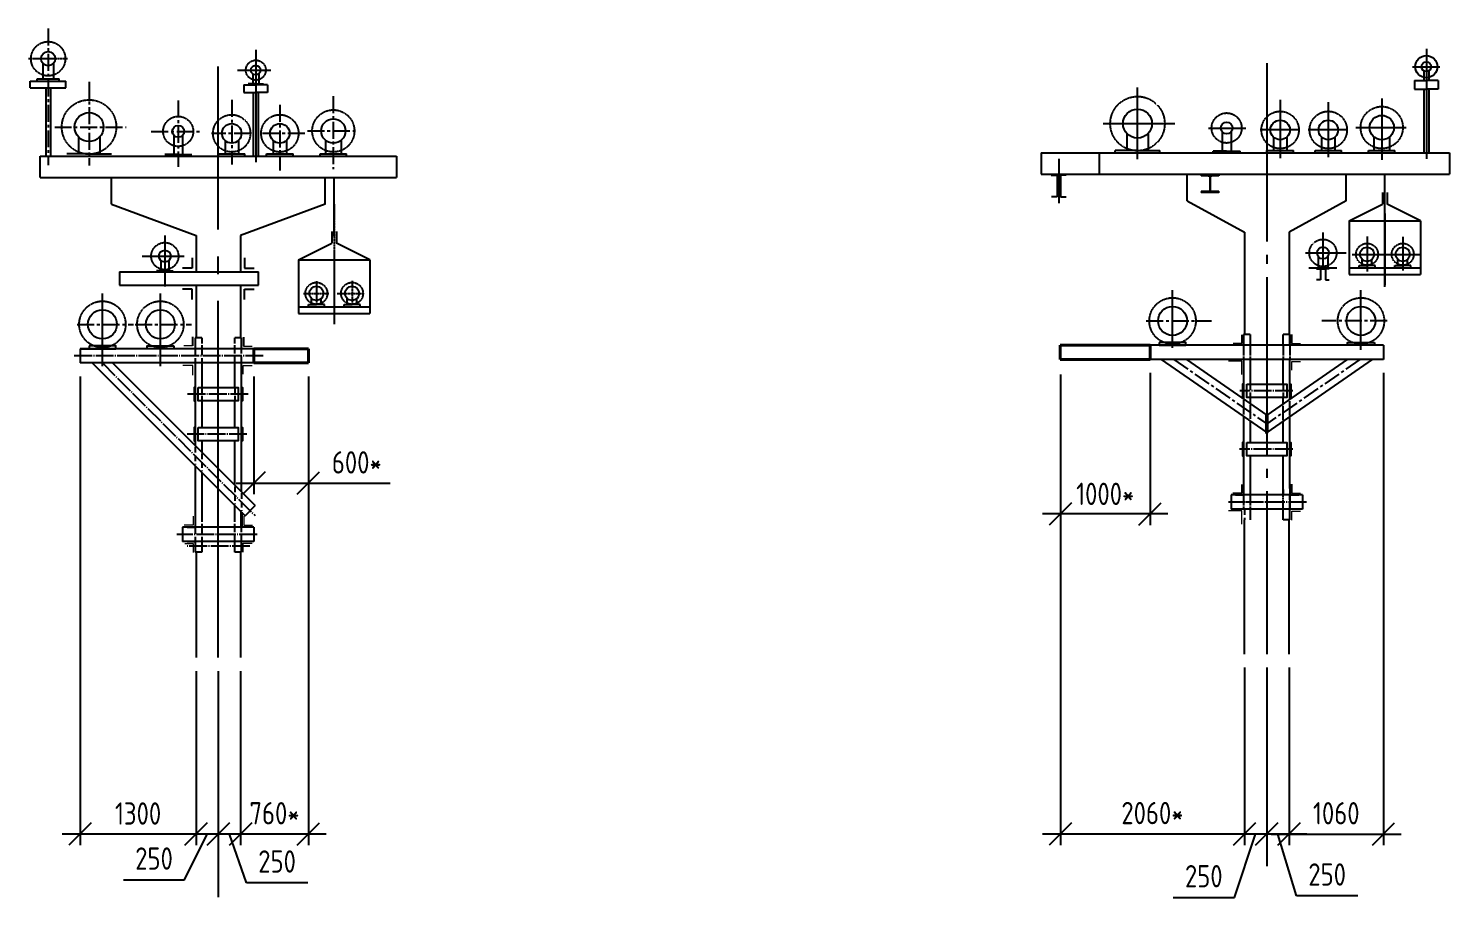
# Model space of a CAD drawing. Header units: inches. Extents: x -228863 to 215834, y 14270 to 189847.
# Drawn here: x 199893 to 215834, y 143901 to 153649 of the extents above; entities that cross this region are included whole.
import ezdxf

# ---------------------------------------------------------------- set-up
doc = ezdxf.new("R2010")
doc.units = ezdxf.units.IN
doc.header["$MEASUREMENT"] = 0
for name, pattern in [('ACAD_ISO04W100', [30, 24, -3, 0, -3]), ('CENTER2', [28.575, 19.05, -3.175, 3.175, -3.175]), ('DASHED2', [9.525, 6.35, -3.175]), ('GOST2.303 5', [24, 20, -1.5, 1, -1.5]), ('JIS_02_4.0', [5.5, 4, -1.5])]:
    doc.linetypes.add(name, pattern=pattern)
doc.layers.get('0').update_dxf_attribs({"linetype": 'CONTINUOUS', "lineweight": 20})
doc.layers.get('Defpoints').update_dxf_attribs({"linetype": 'CONTINUOUS'})
for name, color, linetype in [('1', 7, 'CONTINUOUS'), ('2', 7, 'CONTINUOUS'), ('неосновной', 7, 'CONTINUOUS'), ('осевая', 7, 'ACAD_ISO04W100'), ('Фундаменты _Каркаса', 7, 'CONTINUOUS')]:
    doc.layers.add(name, color=color, linetype=linetype)
doc.styles.add('GOST 2.304', font='CS_Gost2304.shx')
doc.dimstyles.new('10', dxfattribs={"dimtxt": 2.5, "dimasz": 2.5, "dimexe": 1.25, "dimexo": 1.5, "dimgap": 1, "dimtad": 1, "dimdec": 0, "dimlfac": 0.1, "dimtxsty": 'GOST 2.304', "dimblk": 'OBLIQUE', "dimcen": 0, "dimdle": 2, "dimazin": 2, "dimtfac": 0.75, "dimtdec": 0, "dimtmove": 1, "dimatfit": 3, "dimfxl": 1.25, "dimtolj": 1, "dimarcsym": 0})

# ---------------------------------------------------------------- blocks, each defined once
blk = doc.blocks.new('_Oblique')
at = {"color": 0, "linetype": 'ByBlock', "lineweight": -2}
blk.add_line((-0.5, -0.5), (0.5, 0.5), dxfattribs=at)
blk = doc.blocks.new('*D258')
at = {"layer": 'Defpoints', "color": 0}
for p in [(202023, 146592), (202273, 146592), (202023, 144614)]:
    blk.add_point(p, dxfattribs=at)
at = {"layer": 'неосновной', "color": 0, "lineweight": -2}
for p, q in [((202023, 146442), (202023, 144489)), ((202273, 146442), (202273, 144489)), ((202473, 144614), (201823, 144614)), ((202338, 144066), (202148, 144614)), ((203026, 144066), (202338, 144066))]:
    blk.add_line(p, q, dxfattribs=at)
at = {"layer": 'неосновной', "color": 0, "lineweight": -2, "xscale": 250, "yscale": 250, "zscale": 250, "rotation": 180}
blk.add_blockref('_Oblique', (202023, 144614), dxfattribs=at)
at = {"layer": 'неосновной', "color": 0, "lineweight": -2, "xscale": 250, "yscale": 250, "zscale": 250}
blk.add_blockref('_Oblique', (202273, 144614), dxfattribs=at)
at = {"layer": 'неосновной', "color": 0, "linetype": 'ByBlock', "ltscale": 50, "insert": (202682, 144306), "char_height": 250, "attachment_point": 5, "style": 'GOST 2.304'}
blk.add_mtext('\\A1;250', dxfattribs=at)
blk = doc.blocks.new('*D259')
at = {"layer": 'Defpoints', "color": 0}
for p in [(201773, 146592), (202023, 146592), (201773, 144614)]:
    blk.add_point(p, dxfattribs=at)
at = {"layer": 'неосновной', "color": 0, "lineweight": -2}
for p, q in [((201773, 146442), (201773, 144489)), ((202023, 146442), (202023, 144489)), ((202223, 144614), (201573, 144614)), ((201645, 144099), (201898, 144614)), ((200958, 144099), (201645, 144099))]:
    blk.add_line(p, q, dxfattribs=at)
at = {"layer": 'неосновной', "color": 0, "lineweight": -2, "xscale": 250, "yscale": 250, "zscale": 250, "rotation": 180}
blk.add_blockref('_Oblique', (201773, 144614), dxfattribs=at)
at = {"layer": 'неосновной', "color": 0, "lineweight": -2, "xscale": 250, "yscale": 250, "zscale": 250}
blk.add_blockref('_Oblique', (202023, 144614), dxfattribs=at)
at = {"layer": 'неосновной', "color": 0, "linetype": 'ByBlock', "ltscale": 50, "insert": (201302, 144339), "char_height": 250, "attachment_point": 5, "style": 'GOST 2.304'}
blk.add_mtext('\\A1;250', dxfattribs=at)
blk = doc.blocks.new('*D260')
at = {"layer": 'Defpoints', "color": 0}
for p in [(200473, 149897), (201773, 146592), (200473, 144614)]:
    blk.add_point(p, dxfattribs=at)
at = {"layer": 'неосновной', "color": 0, "lineweight": -2}
for p, q in [((200473, 149747), (200473, 144489)), ((201773, 146442), (201773, 144489)), ((201973, 144614), (200273, 144614))]:
    blk.add_line(p, q, dxfattribs=at)
at = {"layer": 'неосновной', "color": 0, "lineweight": -2, "xscale": 250, "yscale": 250, "zscale": 250, "rotation": 180}
blk.add_blockref('_Oblique', (200473, 144614), dxfattribs=at)
at = {"layer": 'неосновной', "color": 0, "lineweight": -2, "xscale": 250, "yscale": 250, "zscale": 250}
blk.add_blockref('_Oblique', (201773, 144614), dxfattribs=at)
at = {"layer": 'неосновной', "color": 0, "linetype": 'ByBlock', "ltscale": 50, "insert": (201123, 144844), "char_height": 250, "attachment_point": 5, "style": 'GOST 2.304'}
blk.add_mtext('\\A1;1300', dxfattribs=at)
blk = doc.blocks.new('*D261')
at = {"layer": 'Defpoints', "color": 0}
for p in [(213784, 146630), (214034, 146630), (213784, 144614)]:
    blk.add_point(p, dxfattribs=at)
at = {"layer": 'неосновной', "color": 0, "lineweight": -2}
for p, q in [((213784, 146480), (213784, 144489)), ((214034, 146480), (214034, 144489)), ((214234, 144614), (213584, 144614)), ((214117, 143920), (213909, 144614)), ((214804, 143920), (214117, 143920))]:
    blk.add_line(p, q, dxfattribs=at)
at = {"layer": 'неосновной', "color": 0, "lineweight": -2, "xscale": 250, "yscale": 250, "zscale": 250, "rotation": 180}
blk.add_blockref('_Oblique', (213784, 144614), dxfattribs=at)
at = {"layer": 'неосновной', "color": 0, "lineweight": -2, "xscale": 250, "yscale": 250, "zscale": 250}
blk.add_blockref('_Oblique', (214034, 144614), dxfattribs=at)
at = {"layer": 'неосновной', "color": 0, "linetype": 'ByBlock', "ltscale": 50, "insert": (214461, 144160), "char_height": 250, "attachment_point": 5, "style": 'GOST 2.304'}
blk.add_mtext('\\A1;250', dxfattribs=at)
blk = doc.blocks.new('*D262')
at = {"layer": 'Defpoints', "color": 0}
for p in [(213534, 146630), (213784, 146630), (213534, 144614)]:
    blk.add_point(p, dxfattribs=at)
at = {"layer": 'неосновной', "color": 0, "lineweight": -2}
for p, q in [((213534, 146480), (213534, 144489)), ((213784, 146480), (213784, 144489)), ((213984, 144614), (213334, 144614)), ((213421, 143901), (213659, 144614)), ((212733, 143901), (213421, 143901))]:
    blk.add_line(p, q, dxfattribs=at)
at = {"layer": 'неосновной', "color": 0, "lineweight": -2, "xscale": 250, "yscale": 250, "zscale": 250, "rotation": 180}
blk.add_blockref('_Oblique', (213534, 144614), dxfattribs=at)
at = {"layer": 'неосновной', "color": 0, "lineweight": -2, "xscale": 250, "yscale": 250, "zscale": 250}
blk.add_blockref('_Oblique', (213784, 144614), dxfattribs=at)
at = {"layer": 'неосновной', "color": 0, "linetype": 'ByBlock', "ltscale": 50, "insert": (213077, 144141), "char_height": 250, "attachment_point": 5, "style": 'GOST 2.304'}
blk.add_mtext('\\A1;250', dxfattribs=at)
blk = doc.blocks.new('*D263')
at = {"layer": 'Defpoints', "color": 0}
for p in [(215093, 149935), (214034, 146630), (215093, 144614)]:
    blk.add_point(p, dxfattribs=at)
at = {"layer": 'неосновной', "color": 0, "lineweight": -2}
for p, q in [((215093, 149785), (215093, 144489)), ((214034, 146480), (214034, 144489)), ((213834, 144614), (215293, 144614))]:
    blk.add_line(p, q, dxfattribs=at)
at = {"layer": 'неосновной', "color": 0, "lineweight": -2, "xscale": 250, "yscale": 250, "zscale": 250, "rotation": 180}
blk.add_blockref('_Oblique', (214034, 144614), dxfattribs=at)
at = {"layer": 'неосновной', "color": 0, "lineweight": -2, "xscale": 250, "yscale": 250, "zscale": 250}
blk.add_blockref('_Oblique', (215093, 144614), dxfattribs=at)
at = {"layer": 'неосновной', "color": 0, "linetype": 'ByBlock', "ltscale": 50, "insert": (214563, 144847), "char_height": 250, "attachment_point": 5, "style": 'GOST 2.304'}
blk.add_mtext('\\A1;1060', dxfattribs=at)
blk = doc.blocks.new('*D264')
at = {"layer": 'Defpoints', "color": 0}
for p in [(202423, 149897), (203033, 149897), (203033, 148550)]:
    blk.add_point(p, dxfattribs=at)
at = {"layer": 'неосновной', "color": 0, "lineweight": -2}
for p, q in [((202423, 149747), (202423, 148425)), ((203033, 149747), (203033, 148425)), ((202223, 148550), (203233, 148550))]:
    blk.add_line(p, q, dxfattribs=at)
at = {"layer": 'неосновной', "color": 0, "lineweight": -2, "xscale": 250, "yscale": 250, "zscale": 250, "rotation": 180}
blk.add_blockref('_Oblique', (202423, 148550), dxfattribs=at)
at = {"layer": 'неосновной', "color": 0, "lineweight": -2, "xscale": 250, "yscale": 250, "zscale": 250}
blk.add_blockref('_Oblique', (203033, 148550), dxfattribs=at)
at = {"layer": 'неосновной', "color": 0, "linetype": 'ByBlock', "ltscale": 50, "insert": (203576, 148782), "char_height": 250, "attachment_point": 5, "style": 'GOST 2.304'}
blk.add_mtext('\\A1;600*', dxfattribs=at)
blk = doc.blocks.new('*D265')
at = {"layer": 'Defpoints', "color": 0}
for p in [(211468, 149919), (212474, 149935), (211468, 148204)]:
    blk.add_point(p, dxfattribs=at)
at = {"layer": 'неосновной', "color": 0, "lineweight": -2}
for p, q in [((211468, 149769), (211468, 148079)), ((212474, 149785), (212474, 148079)), ((212674, 148204), (211268, 148204))]:
    blk.add_line(p, q, dxfattribs=at)
at = {"layer": 'неосновной', "color": 0, "lineweight": -2, "xscale": 250, "yscale": 250, "zscale": 250, "rotation": 180}
blk.add_blockref('_Oblique', (211468, 148204), dxfattribs=at)
at = {"layer": 'неосновной', "color": 0, "lineweight": -2, "xscale": 250, "yscale": 250, "zscale": 250}
blk.add_blockref('_Oblique', (212474, 148204), dxfattribs=at)
at = {"layer": 'неосновной', "color": 0, "linetype": 'ByBlock', "ltscale": 50, "insert": (211971, 148429), "char_height": 250, "attachment_point": 5, "style": 'GOST 2.304'}
blk.add_mtext('\\A1;1000*', dxfattribs=at)
blk = doc.blocks.new('*D266')
at = {"layer": 'Defpoints', "color": 0}
for p in [(203033, 149897), (202273, 146592), (202273, 144614)]:
    blk.add_point(p, dxfattribs=at)
at = {"layer": 'неосновной', "color": 0, "lineweight": -2}
for p, q in [((203033, 149747), (203033, 144489)), ((202273, 146442), (202273, 144489)), ((203233, 144614), (202073, 144614))]:
    blk.add_line(p, q, dxfattribs=at)
at = {"layer": 'неосновной', "color": 0, "lineweight": -2, "xscale": 250, "yscale": 250, "zscale": 250, "rotation": 180}
blk.add_blockref('_Oblique', (202273, 144614), dxfattribs=at)
at = {"layer": 'неосновной', "color": 0, "lineweight": -2, "xscale": 250, "yscale": 250, "zscale": 250}
blk.add_blockref('_Oblique', (203033, 144614), dxfattribs=at)
at = {"layer": 'неосновной', "color": 0, "linetype": 'ByBlock', "ltscale": 50, "insert": (202653, 144847), "char_height": 250, "attachment_point": 5, "style": 'GOST 2.304'}
blk.add_mtext('\\A1;760*', dxfattribs=at)
blk = doc.blocks.new('*D267')
at = {"layer": 'Defpoints', "color": 0}
for p in [(211468, 149919), (213534, 146630), (211468, 144614)]:
    blk.add_point(p, dxfattribs=at)
at = {"layer": 'неосновной', "color": 0, "lineweight": -2}
for p, q in [((211468, 149769), (211468, 144489)), ((213534, 146480), (213534, 144489)), ((213734, 144614), (211268, 144614))]:
    blk.add_line(p, q, dxfattribs=at)
at = {"layer": 'неосновной', "color": 0, "lineweight": -2, "xscale": 250, "yscale": 250, "zscale": 250, "rotation": 180}
blk.add_blockref('_Oblique', (211468, 144614), dxfattribs=at)
at = {"layer": 'неосновной', "color": 0, "lineweight": -2, "xscale": 250, "yscale": 250, "zscale": 250}
blk.add_blockref('_Oblique', (213534, 144614), dxfattribs=at)
at = {"layer": 'неосновной', "color": 0, "linetype": 'ByBlock', "ltscale": 50, "insert": (212501, 144849), "char_height": 250, "attachment_point": 5, "style": 'GOST 2.304'}
blk.add_mtext('\\A1;2060*', dxfattribs=at)

msp = doc.modelspace()

# ---------------------------------------------------------------- linework, layer by layer
at = {"lineweight": 25}
for p, q in [((201734.837, 150189.678), (201734.837, 150089.678)), ((202304.121, 150186.957), (202304.121, 150086.957)), ((213523.12, 148416.615), (213423.12, 148416.615)), ((214043.12, 148516.615), (214043.12, 148416.615)), ((214043.12, 148416.615), (214143.12, 148416.615))]:
    msp.add_line(p, q, dxfattribs=at)
for p, q in [((201734.837, 150089.678), (201634.837, 150089.678)), ((202304.121, 150086.957), (202404.121, 150086.957)), ((201736.261, 149868.851), (201626.549, 149868.851)), ((201736.261, 149761.252), (201736.261, 149868.851)), ((201762.569, 149747.095), (201762.569, 149897.095)), ((202303.014, 149770.364), (202303.014, 149870.364)), ((202303.014, 149870.364), (202403.014, 149870.364)), ((213502.85, 149917.188), (213352.85, 149917.188)), ((213502.85, 149767.188), (213502.85, 149917.188)), ((214043.12, 149835.319), (214043.12, 149935.319)), ((214043.12, 149935.319), (214143.12, 149935.319)), ((214063.67, 149814.688), (214063.67, 149914.688)), ((214063.67, 149914.688), (214163.67, 149914.688)), ((214043.12, 148156.387), (214043.12, 148256.387)), ((214043.12, 148256.387), (214143.12, 148256.387)), ((201739.741, 148177.726), (201739.741, 148077.726)), ((202307.681, 148177.701), (202307.681, 148077.701)), ((213502.85, 148238.255), (213352.85, 148238.255)), ((213502.85, 148088.255), (213502.85, 148238.255)), ((214063.67, 148135.755), (214063.67, 148235.755)), ((214063.67, 148235.755), (214163.67, 148235.755)), ((201739.741, 148077.726), (201639.741, 148077.726)), ((202307.681, 148077.701), (202407.681, 148077.701)), ((201746.267, 147870.119), (201646.267, 147870.119)), ((201746.267, 147770.119), (201746.267, 147870.119)), ((202301.669, 147776.395), (202301.669, 147876.395)), ((202301.669, 147876.395), (202401.669, 147876.395))]:
    msp.add_line(p, q)
at = {"linetype": 'DASHED2'}
for p, q in [((213433.12, 150095.433), (213523.12, 150095.433)), ((213433.12, 150095.433), (213523.12, 150095.433)), ((213433.12, 150095.433), (213523.12, 150095.433)), ((213502.85, 149917.417), (213412.85, 149917.417)), ((213523.12, 149935.433), (213433.12, 149935.433)), ((213502.85, 148238.484), (213412.85, 148238.484))]:
    msp.add_line(p, q, dxfattribs=at)
at = {"linetype": 'Continuous'}
msp.add_line((213433.12, 149935.433), (213523.12, 149935.433), dxfattribs=at)
msp.add_line((213433.12, 149935.433), (213523.12, 149935.433), dxfattribs=at)
at = {"linetype": 'DASHED2', "lineweight": 25}
for p, q in [((213433.12, 148416.501), (213523.12, 148416.501)), ((201672.569, 148053.897), (201762.569, 148053.897)), ((201762.569, 147893.897), (201672.569, 147893.897))]:
    msp.add_line(p, q, dxfattribs=at)
at = {"color": 7, "lineweight": 25}
msp.add_line((213542.829, 148336.501), (213494.461, 148336.501), dxfattribs=at)
msp.add_line((213542.829, 148336.501), (213494.461, 148336.501), dxfattribs=at)
msp.add_line((213542.829, 148336.501), (213494.461, 148336.501), dxfattribs=at)
at = {"linetype": 'Continuous', "lineweight": 25}
msp.add_line((201672.569, 147893.897), (201762.569, 147893.897), dxfattribs=at)
at = {"lineweight": 25, "extrusion": (1, 0, 0)}
for points, elevation in [([(150214.457, 0), (150114.457, 0)], 213504.985), ([(150215.118, 0), (150115.118, 0)], 214061.218), ([(148535.524, 0), (148435.524, 0)], 213504.492), ([(148536.185, 0), (148436.185, 0)], 214060.725)]:
    msp.add_lwpolyline(points, dxfattribs=dict(at, elevation=elevation))
at = {"extrusion": (0, 1, 0)}
for points, elevation in [([(-213504.985, 0), (-213404.985, 0)], 150114.457), ([(-214061.218, 0), (-214161.218, 0)], 150115.118), ([(-213504.492, 0), (-213404.492, 0)], 148435.524), ([(-214060.725, 0), (-214160.725, 0)], 148436.185)]:
    msp.add_lwpolyline(points, dxfattribs=dict(at, elevation=elevation))
at = {"layer": '1'}
for p, q in [((202443.063, 153410.175), (202443.063, 152217.324)), ((215573.613, 153421.51), (215573.613, 152186.714)), ((200054.2, 153257.168), (200054.2, 153084.324)), ((200174.2, 153257.168), (200174.2, 153084.324)), ((215417.743, 153219.433), (215723.388, 153219.433)), ((199914.2, 153059.324), (200314.2, 153059.324)), ((199914.2, 152984.324), (199914.2, 153059.324)), ((199990.86, 153084.324), (200237.541, 153084.324)), ((199990.86, 153059.324), (199990.86, 153084.324)), ((200237.541, 153059.324), (200237.541, 153084.324)), ((200314.2, 152984.324), (200314.2, 153059.324)), ((202238.347, 153181.324), (202613.425, 153181.324)), ((202409.956, 153138.663), (202409.956, 153029.495)), ((202476.17, 153138.663), (202476.17, 153029.495)), ((215440.667, 153065.433), (215573.613, 153065.433)), ((215440.667, 153065.433), (215440.667, 152969.475)), ((215543.867, 153174.365), (215543.867, 153065.433)), ((215706.56, 153065.433), (215573.613, 153065.433)), ((215603.36, 153174.365), (215603.36, 153065.433)), ((215706.56, 153065.433), (215706.56, 152969.475)), ((199914.2, 152984.324), (200314.2, 152984.324)), ((200089.2, 152984.324), (200089.2, 152217.324)), ((200139.2, 152984.324), (200139.2, 152217.324)), ((202310.116, 153017.324), (202443.063, 153017.324)), ((202310.116, 153017.324), (202310.116, 152931.366)), ((202310.116, 152931.366), (202443.063, 152931.366)), ((202443.063, 153029.495), (202356.247, 153029.495)), ((202415.616, 152931.366), (202415.616, 152217.324)), ((202443.063, 153029.495), (202529.879, 153029.495)), ((202443.063, 153025.35), (202443.063, 152149.277)), ((202576.01, 153017.324), (202443.063, 153017.324)), ((202576.01, 152931.366), (202443.063, 152931.366)), ((202470.51, 152931.366), (202470.51, 152217.324)), ((202576.01, 153017.324), (202576.01, 152931.366)), ((212333.613, 152184.338), (212333.613, 152985.831)), ((215440.667, 152969.475), (215573.613, 152969.475)), ((215546.166, 152969.475), (215546.166, 152255.433)), ((215706.56, 152969.475), (215573.613, 152969.475)), ((215601.061, 152969.475), (215601.061, 152255.433)), ((213933.613, 152848.15), (213933.613, 152195.595)), ((214473.613, 152822.158), (214473.613, 152204.452)), ((215073.613, 152864.583), (215073.613, 152175.057)), ((211948.045, 152582.939), (212751.256, 152582.939)), ((200453.578, 152433.189), (200453.578, 152241.218)), ((200692.547, 152433.189), (200692.547, 152241.218)), ((201523.357, 152450.148), (201523.357, 152235.49)), ((201622.769, 152450.148), (201622.769, 152235.49)), ((212214.129, 152471.298), (212214.129, 152279.327)), ((212453.098, 152471.298), (212453.098, 152279.327)), ((213128.682, 152532.433), (213548.362, 152532.433)), ((213283.907, 152488.257), (213283.907, 152273.599)), ((213383.32, 152488.257), (213383.32, 152273.599)), ((214151.942, 152510.433), (213708.291, 152510.433)), ((213858.613, 152430.651), (213858.613, 152280.433)), ((214008.613, 152430.651), (214008.613, 152280.433)), ((214691.942, 152510.433), (214248.291, 152510.433)), ((214398.613, 152430.651), (214398.613, 152280.433)), ((214548.613, 152430.651), (214548.613, 152280.433)), ((214783.226, 152537.433), (215348.429, 152537.433)), ((214986.113, 152432.667), (214986.113, 152280.433)), ((215161.113, 152432.667), (215161.113, 152280.433)), ((200573.063, 152241.218), (200322.994, 152241.218)), ((200573.063, 152241.218), (200823.132, 152241.218)), ((202024.722, 152217.324), (202024.722, 152242.324)), ((202024.722, 152242.324), (202321.403, 152242.324)), ((202098.063, 152392.541), (202098.063, 152242.324)), ((202248.063, 152392.541), (202248.063, 152242.324)), ((202321.403, 152217.324), (202321.403, 152242.324)), ((202564.722, 152217.324), (202564.722, 152242.324)), ((202564.722, 152242.324), (202861.403, 152242.324)), ((202638.063, 152392.541), (202638.063, 152242.324)), ((202788.063, 152392.541), (202788.063, 152242.324)), ((202861.403, 152217.324), (202861.403, 152242.324)), ((203164.722, 152217.324), (203164.722, 152242.324)), ((203164.722, 152242.324), (203461.403, 152242.324)), ((203225.563, 152394.558), (203225.563, 152242.324)), ((203400.563, 152394.558), (203400.563, 152242.324)), ((203461.403, 152217.324), (203461.403, 152242.324)), ((211252.589, 152255.433), (212333.613, 152255.433)), ((211252.589, 152255.433), (211252.589, 152015.433)), ((211902.021, 152255.433), (215834.191, 152255.433)), ((211902.021, 152255.433), (211902.021, 152015.433)), ((212333.613, 152279.327), (212083.545, 152279.327)), ((212083.545, 152255.433), (212083.545, 152279.327)), ((212333.613, 152279.327), (212583.682, 152279.327)), ((212583.682, 152255.433), (212583.682, 152279.327)), ((213333.613, 152273.599), (213181.779, 152273.599)), ((213181.779, 152255.433), (213181.779, 152273.599)), ((213333.613, 152273.599), (213485.448, 152273.599)), ((213485.448, 152255.433), (213485.448, 152273.599)), ((213785.273, 152255.433), (213785.273, 152280.433)), ((213785.273, 152280.433), (214081.954, 152280.433)), ((214081.954, 152255.433), (214081.954, 152280.433)), ((214325.273, 152255.433), (214325.273, 152280.433)), ((214325.273, 152280.433), (214621.954, 152280.433)), ((214621.954, 152255.433), (214621.954, 152280.433)), ((214925.273, 152255.433), (214925.273, 152280.433)), ((214925.273, 152280.433), (215221.954, 152280.433)), ((215221.954, 152255.433), (215221.954, 152280.433)), ((215834.191, 152255.433), (215834.191, 152015.433)), ((200023.063, 152217.324), (204023.063, 152217.324)), ((200023.063, 151977.324), (200023.063, 152217.324)), ((200535.093, 152217.324), (202668.843, 152217.324)), ((201573.063, 152235.49), (201421.228, 152235.49)), ((201573.063, 152235.49), (201724.897, 152235.49)), ((204023.063, 152217.324), (204023.063, 151977.324)), ((211450.613, 152187.937), (211450.613, 151687.74)), ((200023.063, 151977.324), (204023.063, 151977.324)), ((203323.063, 151318.378), (203323.063, 151977.324)), ((211252.589, 152015.433), (212333.613, 152015.433)), ((211902.021, 152015.433), (215834.191, 152015.433)), ((215108.613, 150749.183), (215108.613, 152015.433)), ((215083.613, 151810.216), (215083.613, 151678.221)), ((215133.613, 151810.216), (215133.613, 151678.221)), ((214708.613, 151490.721), (215083.613, 151678.221)), ((215508.613, 151490.721), (215133.613, 151678.221)), ((214708.613, 151490.721), (214708.613, 150890.721)), ((214708.613, 151490.721), (215508.613, 151490.721)), ((215508.613, 151490.721), (215508.613, 150890.721)), ((201423.063, 151325.647), (201423.063, 150753.324)), ((203298.063, 151371.82), (203298.063, 151239.824)), ((203348.063, 151371.82), (203348.063, 151239.824)), ((214413.613, 151361.776), (214413.613, 150978.879)), ((214908.613, 151316.52), (214908.613, 150923.41)), ((215308.613, 151312.079), (215308.613, 150934.259)), ((202923.063, 151052.324), (203298.063, 151239.824)), ((203723.063, 151052.324), (203348.063, 151239.824)), ((214217.612, 151131.433), (214675.438, 151131.433)), ((201167.111, 151095.324), (201641.667, 151095.324)), ((201379.668, 151044.934), (201379.668, 150928.96)), ((201466.458, 151044.934), (201466.458, 150928.96)), ((202923.063, 151052.324), (202923.063, 150452.324)), ((202923.063, 151052.324), (203723.063, 151052.324)), ((203723.063, 151052.324), (203723.063, 150452.324)), ((214256.525, 150964.433), (214570.435, 150964.433)), ((214359.652, 151092.57), (214359.652, 150964.433)), ((214467.575, 151092.57), (214467.575, 150964.433)), ((214708.613, 150965.433), (215508.613, 150965.433)), ((214740.921, 151115.433), (215503.174, 151115.433)), ((214818.991, 150965.433), (214818.991, 150990.433)), ((214818.991, 150990.433), (214908.613, 150990.433)), ((214853.34, 150990.433), (214853.34, 151058.293)), ((214998.236, 150990.433), (214908.613, 150990.433)), ((214963.887, 150990.433), (214963.887, 151058.293)), ((214998.236, 150965.433), (214998.236, 150990.433)), ((215218.991, 150965.433), (215218.991, 150990.433)), ((215218.991, 150990.433), (215308.613, 150990.433)), ((215253.34, 150990.433), (215253.34, 151058.293)), ((215398.236, 150990.433), (215308.613, 150990.433)), ((215363.887, 150990.433), (215363.887, 151058.293)), ((215398.236, 150965.433), (215398.236, 150990.433)), ((200915.008, 150918.324), (200915.008, 150768.324)), ((201423.063, 150928.96), (201328.436, 150928.96)), ((201423.063, 150928.96), (201517.69, 150928.96)), ((214385.11, 150830.309), (214341.984, 150830.309)), ((214342.494, 150954.433), (214385.11, 150954.433)), ((214385.11, 150954.433), (214442.117, 150954.433)), ((214385.11, 150954.433), (214385.11, 150830.309)), ((214484.733, 150954.433), (214442.117, 150954.433)), ((214442.117, 150954.433), (214442.117, 150830.309)), ((214442.117, 150830.309), (214485.243, 150830.309)), ((214708.613, 150890.433), (215508.613, 150890.433)), ((202923.063, 150527.324), (203723.063, 150527.324)), ((203033.44, 150527.324), (203033.44, 150552.324)), ((203033.44, 150552.324), (203123.063, 150552.324)), ((203067.789, 150552.324), (203067.789, 150620.183)), ((203212.686, 150552.324), (203123.063, 150552.324)), ((203178.337, 150552.324), (203178.337, 150620.183)), ((203212.686, 150527.324), (203212.686, 150552.324)), ((203433.44, 150527.324), (203433.44, 150552.324)), ((203433.44, 150552.324), (203523.063, 150552.324)), ((203467.789, 150552.324), (203467.789, 150620.183)), ((203612.686, 150552.324), (203523.063, 150552.324)), ((203578.337, 150552.324), (203578.337, 150620.183)), ((203612.686, 150527.324), (203612.686, 150552.324)), ((202923.063, 150452.324), (203723.063, 150452.324)), ((200472.813, 150057.324), (200597.069, 150057.324))]:
    msp.add_line(p, q, dxfattribs=at)
at = {"layer": '1', "linetype": 'ACAD_ISO04W100'}
for p, q in [((200331.667, 153309.324), (199892.926, 153309.324)), ((203323.063, 151677.324), (203323.063, 150331.398)), ((203123.063, 150814.131), (203123.063, 150539.943)), ((203523.063, 150817.027), (203523.063, 150549.333)), ((202977.157, 150677.324), (203262.103, 150677.324)), ((203357.368, 150677.324), (203635.48, 150677.324))]:
    msp.add_line(p, q, dxfattribs=at)
at = {"layer": '1', "lineweight": 25}
for p, q in [((200823.063, 151677.324), (200823.063, 151977.324)), ((203223.063, 151677.324), (203223.063, 151977.324)), ((211366.026, 152001.649), (211431.262, 152001.649)), ((211431.262, 152001.649), (211431.262, 151761.649)), ((211535.201, 152001.649), (211469.965, 152001.649)), ((211469.965, 152001.649), (211469.965, 151761.649)), ((214675.711, 151715.433), (214675.711, 152015.433)), ((211431.262, 151761.649), (211368.69, 151761.649)), ((211469.965, 151761.649), (211532.537, 151761.649)), ((200823.063, 151677.324), (201773.063, 151327.324)), ((203223.063, 151677.324), (202273.063, 151327.324)), ((212891.516, 151715.433), (213533.613, 151365.433)), ((214675.711, 151715.433), (214033.613, 151365.433)), ((201773.063, 151327.324), (201773.063, 150918.324)), ((202273.063, 151327.324), (202273.063, 150918.324)), ((201773.063, 150768.324), (201773.063, 150177.324)), ((213533.613, 146630.433), (213533.613, 148139.429)), ((214033.613, 146630.433), (214033.613, 148139.429)), ((201773.063, 147776.826), (201773.063, 146592.324)), ((202273.063, 147776.826), (202273.063, 146592.324))]:
    msp.add_line(p, q, dxfattribs=at)
at = {"layer": '1', "linetype": 'Continuous', "lineweight": 25}
msp.add_line((212891.516, 151715.433), (212891.516, 152015.433), dxfattribs=at)
at = {"layer": '1', "color": 7}
for p, q in [((215108.613, 151573.834), (215108.613, 150769.507)), ((203323.063, 151135.725), (203323.063, 150331.398)), ((201728.998, 151075.904), (201728.998, 150960.347)), ((202317.128, 151075.904), (202317.128, 150960.347)), ((201728.998, 150960.347), (201620.759, 150960.347)), ((202317.128, 150960.347), (202425.367, 150960.347)), ((202473.063, 150768.324), (202473.063, 150918.324)), ((200723.063, 149859.932), (200723.063, 150675.766)), ((200915.008, 150768.324), (202473.063, 150768.324)), ((201373.063, 149861.524), (201373.063, 150675.766)), ((201728.998, 150726.3), (201620.759, 150726.3)), ((201728.998, 150610.744), (201728.998, 150726.3)), ((201773.063, 150768.324), (201773.063, 150571.825)), ((202317.128, 150610.744), (202317.128, 150726.3)), ((202317.128, 150726.3), (202425.367, 150726.3)), ((212726.947, 150068.491), (212726.947, 150713.835)), ((214840.28, 150044.019), (214840.28, 150713.835))]:
    msp.add_line(p, q, dxfattribs=at)
at = {"layer": '1', "color": 7, "lineweight": 25}
msp.add_line((202273.063, 150768.324), (202273.063, 150177.324), dxfattribs=at)
at = {"layer": '1', "linetype": 'JIS_02_4.0'}
for centre, radius in [((200114.2, 153309.324), 192.372), ((202443.632, 153181.324), 111.581), ((212333.613, 152581.433), 305.11), ((200573.063, 152543.324), 305.11), ((203313.063, 152499.324), 236.306), ((213933.613, 152510.433), 209.5), ((214473.613, 152510.433), 209.5), ((215073.613, 152537.433), 236.306), ((201573.063, 152494.324), 168.534), ((202173.063, 152472.324), 209.5), ((202713.063, 152472.324), 209.5), ((213333.613, 152532.433), 168.534), ((214413.613, 151131.433), 152.554), ((201423.063, 151095.324), 152.554), ((214908.613, 151115.721), 123.197), ((215308.613, 151115.721), 123.197), ((203123.063, 150677.324), 123.197), ((203523.063, 150677.324), 123.197), ((200723.063, 150330.324), 260.147), ((201373.063, 150330.324), 260.147), ((212726.947, 150368.393), 260.147), ((214840.28, 150368.393), 260.147)]:
    msp.add_circle(centre, radius, dxfattribs=at)
at = {"layer": '1'}
for centre, radius in [((200114.2, 153309.324), 79.5), ((202443.063, 153181.324), 54), ((215573.613, 153219.433), 124.458), ((215573.613, 153219.433), 54), ((212333.613, 152581.433), 162.5), ((200573.063, 152543.324), 162.5), ((201573.063, 152494.324), 66.5), ((202173.063, 152472.324), 109.5), ((202713.063, 152472.324), 109.5), ((203313.063, 152499.324), 136.5), ((213333.613, 152532.433), 66.5), ((213933.613, 152510.433), 109.5), ((214473.613, 152510.433), 109.5), ((215073.613, 152537.433), 136.5), ((201423.063, 151095.324), 66.5), ((214413.613, 151131.433), 66.5), ((214908.613, 151115.721), 79.5), ((215308.613, 151115.721), 79.5), ((203123.063, 150677.324), 79.5), ((203523.063, 150677.324), 79.5)]:
    msp.add_circle(centre, radius, dxfattribs=at)
at = {"layer": '1', "lineweight": -3, "ltscale": 0.5}
for centre in [(200723.063, 150330.324), (201373.063, 150330.324), (212726.947, 150368.393), (214840.28, 150368.393)]:
    msp.add_circle(centre, 162.5, dxfattribs=at)
at = {"layer": '2', "color": 7, "linetype": 'Continuous', "lineweight": 25, "ltscale": 0.1}
for p, q in [((201837.569, 150177.324), (201762.569, 150177.324)), ((202282.569, 150177.324), (202207.569, 150177.324)), ((202422.661, 150057.324), (200472.813, 150057.324)), ((200472.813, 150057.324), (200472.813, 149897.324)), ((215093.37, 150095.433), (212473.857, 150095.433)), ((215093.37, 150095.433), (215093.37, 149935.433)), ((202422.661, 149897.324), (200472.813, 149897.324)), ((215093.37, 149935.433), (212473.857, 149935.433)), ((214183.212, 148416.501), (213383.028, 148416.501)), ((213383.028, 148416.501), (213383.028, 148256.501)), ((214183.212, 148416.501), (214183.212, 148256.501)), ((214183.212, 148256.501), (213383.028, 148256.501)), ((214043.12, 148139.429), (213968.12, 148139.429)), ((202422.661, 148053.897), (201622.478, 148053.897)), ((201622.478, 148053.897), (201622.478, 147893.897)), ((202422.661, 148053.897), (202422.661, 147893.897)), ((202422.661, 147893.897), (201622.478, 147893.897)), ((201837.569, 147776.826), (201762.569, 147776.826)), ((202282.569, 147776.826), (202207.569, 147776.826))]:
    msp.add_line(p, q, dxfattribs=at)
at = {"layer": '2', "color": 7, "linetype": 'Continuous', "lineweight": 40, "ltscale": 0.1}
for p, q in [((203032.878, 150057.324), (203032.878, 149897.324)), ((212473.857, 150095.433), (212473.857, 149935.433))]:
    msp.add_line(p, q, dxfattribs=at)
at = {"layer": '2', "color": 7, "linetype": 'DASHED2', "lineweight": 25, "ltscale": 10}
for p, q in [((201837.524, 149622.301), (201837.524, 149472.542)), ((202207.569, 149622.301), (202207.569, 149472.542))]:
    msp.add_line(p, q, dxfattribs=at)
at = {"layer": '2', "color": 7, "linetype": 'DASHED2', "ltscale": 10}
for p, q in [((213598.074, 149660.411), (213598.074, 149510.652)), ((213968.12, 149660.411), (213968.12, 149510.652)), ((201762.569, 148956.319), (201762.569, 148758.329)), ((201837.569, 148881.319), (201837.569, 148683.329)), ((213523.12, 148891.052), (213523.12, 148693.062)), ((213598.12, 148816.052), (213598.12, 148618.062)), ((202207.569, 148511.319), (202207.569, 148313.329)), ((202282.569, 148436.319), (202282.569, 148238.329))]:
    msp.add_line(p, q, dxfattribs=at)
at = {"layer": '2', "color": 7, "linetype": 'GOST2.303 5', "lineweight": 25, "ltscale": 5}
msp.add_line((214043.12, 148474.428), (214043.12, 148276.439), dxfattribs=at)
at = {"layer": '2', "color": 7, "lineweight": 25, "ltscale": 0.1}
for p, q in [((201762.569, 148173.897), (201762.569, 148053.897)), ((201762.569, 147893.897), (201762.569, 147776.826)), ((202282.569, 147776.826), (202282.569, 147893.897))]:
    msp.add_line(p, q, dxfattribs=at)
for points in [[(201762.569, 150177.324), (201762.569, 150057.324)], [(201837.569, 150177.324), (201837.569, 150117.216)], [(202207.569, 150117.216), (202207.569, 150177.324)], [(202282.569, 150057.324), (202282.569, 150177.324)], [(201837.569, 150097.432), (201837.569, 150057.324)], [(202207.569, 150057.324), (202207.569, 150097.432)], [(201762.569, 149897.324), (201762.569, 148970.461)], [(201837.569, 149897.324), (201837.569, 149622.301)], [(202207.569, 149622.301), (202207.569, 149897.324)], [(202282.569, 148450.461), (202282.569, 149897.324)], [(213523.12, 149935.433), (213523.12, 149491.949)], [(213598.12, 149935.433), (213598.12, 149660.411)], [(213968.12, 149660.411), (213968.12, 149935.433)], [(214043.12, 149491.267), (214043.12, 149935.433)], [(201837.569, 149472.542), (201837.569, 149171.884)], [(202207.569, 149171.884), (202207.569, 149472.542)], [(213598.12, 149510.652), (213598.12, 149440.068)], [(213968.12, 149439.385), (213968.12, 149510.652)], [(213523.12, 149297.398), (213523.12, 148855.54)], [(213598.12, 149245.517), (213598.12, 149060.234)], [(213968.12, 149060.234), (213968.12, 149244.834)], [(214043.12, 148488.571), (214043.12, 149296.716)], [(213598.12, 149060.234), (213598.12, 149005.595)], [(213968.12, 149005.595), (213968.12, 149060.234)], [(201837.569, 149022.125), (201837.569, 148895.461)], [(202207.569, 148525.461), (202207.569, 149022.125)], [(201762.569, 148744.187), (201762.569, 148053.897)], [(213523.12, 148855.54), (213523.12, 148416.501)], [(213598.12, 148855.835), (213598.12, 148803.658)], [(213598.12, 148803.658), (213598.12, 148416.501)], [(213968.12, 148416.501), (213968.12, 148855.835)], [(201837.569, 148669.187), (201837.569, 148113.789)], [(213598.12, 148456.609), (213598.12, 148416.501)], [(213598.12, 148451.609), (213598.12, 148416.501)], [(213968.12, 148476.392), (213968.12, 148416.501)], [(213968.12, 148416.501), (213968.12, 148456.609)], [(213968.12, 148416.501), (213968.12, 148451.609)], [(214043.12, 148416.501), (214043.12, 148262.296)], [(202207.569, 148113.789), (202207.569, 148299.187)], [(213598.12, 148256.501), (213598.12, 148216.392)], [(213598.12, 148256.501), (213598.12, 148139.429)], [(213598.12, 148256.501), (213598.12, 148221.392)], [(213968.12, 148139.429), (213968.12, 148256.501)], [(213968.12, 148216.392), (213968.12, 148256.501)], [(213968.12, 148221.392), (213968.12, 148256.501)], [(214043.12, 148139.429), (214043.12, 148256.501)], [(201837.569, 148173.897), (201837.569, 148113.789)], [(202207.569, 148113.789), (202207.569, 148173.897)], [(201837.569, 148094.006), (201837.569, 148053.897)], [(201837.569, 148089.006), (201837.569, 148053.897)], [(202207.569, 148053.897), (202207.569, 148094.006)], [(202207.569, 148053.897), (202207.569, 148089.006)], [(201837.569, 147893.897), (201837.569, 147776.826)], [(202207.569, 147853.789), (202207.569, 147893.897)], [(202207.569, 147776.826), (202207.569, 147893.897)]]:
    msp.add_lwpolyline(points, dxfattribs=at)
at = {"layer": '2', "color": 7, "linetype": 'DASHED2', "lineweight": 25, "ltscale": 10}
for points in [[(201772.569, 150177.324), (201773.063, 150177.324)], [(213533.12, 148256.501), (213533.12, 148139.429)], [(214043.12, 148266.501), (214043.12, 148406.501)], [(201762.569, 148043.897), (201762.569, 147903.897)], [(201837.569, 148043.897), (201837.569, 147903.897)], [(202207.569, 147903.897), (202207.569, 148043.897)], [(202282.569, 147903.897), (202282.569, 148043.897)]]:
    msp.add_lwpolyline(points, dxfattribs=at)
at = {"layer": '2', "color": 7, "lineweight": 25, "ltscale": 0.1, "extrusion": (1, 0, 0)}
for points, elevation in [([(150215.433, 0), (150095.433, 0)], 213523.12), ([(150215.433, 0), (150155.325, 0)], 213598.12), ([(150215.433, 0), (150095.433, 0)], 213598.12), ([(150095.433, 0), (150215.433, 0)], 213968.12), ([(150155.325, 0), (150215.433, 0)], 213968.12), ([(150095.433, 0), (150215.433, 0)], 214043.12)]:
    msp.add_lwpolyline(points, dxfattribs=dict(at, elevation=elevation))
at = {"layer": '2', "color": 7, "linetype": 'Continuous', "lineweight": 25, "ltscale": 0.1, "extrusion": (0, 1, 0), "elevation": 150215.433}
for points in [[(-213598.12, 0), (-213523.12, 0)], [(-214043.12, 0), (-213968.12, 0)]]:
    msp.add_lwpolyline(points, dxfattribs=at)
at = {"layer": '2', "color": 7, "linetype": 'DASHED2', "ltscale": 10}
for points in [[(201762.569, 150047.324), (201762.569, 149907.324)], [(201837.569, 150047.324), (201837.569, 149907.324)], [(202207.569, 149907.324), (202207.569, 150047.324)], [(202282.569, 149907.324), (202282.569, 150047.324)]]:
    msp.add_lwpolyline(points, dxfattribs=at)
at = {"layer": '2', "color": 7, "linetype": 'GOST2.303 5', "ltscale": 5}
for points in [[(213523.12, 150085.433), (213523.12, 149945.433)], [(213598.12, 150085.433), (213598.12, 149945.433)], [(213968.12, 150085.433), (213968.12, 149945.433)], [(214043.12, 150085.433), (214043.12, 149945.433)]]:
    msp.add_lwpolyline(points, dxfattribs=at)
at = {"layer": '2', "color": 7, "linetype": 'DASHED2', "lineweight": -3, "ltscale": 25}
for points in [[(213523.12, 149479.79), (213523.12, 149309.558)], [(213598.12, 149427.908), (213598.12, 149257.676)], [(213968.12, 149256.993), (213968.12, 149427.226)], [(214043.12, 149308.875), (214043.12, 149479.107)]]:
    msp.add_lwpolyline(points, dxfattribs=at)
at = {"layer": '2', "color": 7, "lineweight": 40, "ltscale": 0.1}
msp.add_lwpolyline([(213780.28, 149311.752), (213786.947, 149311.752), (213786.947, 149117.201), (213780.281, 149117.201)], close=True, dxfattribs=at)
at = {"layer": '2', "color": 7, "linetype": 'GOST2.303 5', "lineweight": 25, "ltscale": 5}
for points in [[(213523.12, 148406.501), (213523.12, 148266.501)], [(213598.12, 148406.501), (213598.12, 148266.501)], [(213968.12, 148266.501), (213968.12, 148406.501)]]:
    msp.add_lwpolyline(points, dxfattribs=at)
at = {"layer": '2', "color": 7, "lineweight": 40, "ltscale": 0.1}
msp.add_lwpolyline([(202282.569, 148053.897), (202282.569, 148224.187)], dxfattribs=at)
at = {"layer": 'неосновной', "lineweight": 25, "ltscale": 100}
for p, q in [((200823.063, 151977.324), (203223.063, 151977.324)), ((212891.516, 152015.433), (214675.711, 152015.433)), ((213533.613, 151365.433), (213533.613, 150215.433)), ((214033.613, 151365.433), (214033.613, 150215.433))]:
    msp.add_line(p, q, dxfattribs=at)
at = {"layer": 'неосновной', "lineweight": 40, "ltscale": 100}
for p, q in [((202422.661, 149897.324), (202422.661, 150057.324)), ((202422.661, 150057.324), (203032.878, 150057.324)), ((211467.626, 150095.433), (211467.626, 149935.433)), ((212473.857, 150095.433), (211467.626, 150095.433)), ((202422.661, 149897.324), (203032.878, 149897.324)), ((212473.857, 149935.433), (211467.626, 149935.433))]:
    msp.add_line(p, q, dxfattribs=at)
at = {"layer": 'неосновной', "ltscale": 100}
for p, q in [((212473.857, 150095.433), (211973.253, 150095.433)), ((203216.545, 148549.595), (203950.93, 148549.595)), ((202023.063, 144489.295), (202023.063, 143904.923)), ((213783.613, 144489.295), (213783.613, 144252.595))]:
    msp.add_line(p, q, dxfattribs=at)
at = {"layer": 'осевая', "color": 7, "linetype": 'CENTER2', "ltscale": 10}
for p, q in [((200114.2, 153649.249), (200114.2, 152113.916)), ((200573.063, 153051.025), (200573.063, 152113.642)), ((203313.063, 152888.163), (203313.063, 152069.248)), ((201573.063, 152841.453), (201573.063, 152095.648)), ((202173.063, 152847.848), (202173.063, 152122.122)), ((202713.063, 152791.18), (202713.063, 152055.791)), ((200187.494, 152543.324), (200990.706, 152543.324)), ((201271.184, 152494.324), (201826.908, 152494.324)), ((202391.392, 152472.324), (201947.741, 152472.324)), ((202993.931, 152472.324), (202496.749, 152472.324)), ((203022.675, 152499.324), (203587.879, 152499.324)), ((200439.894, 150330.324), (201072.4, 150330.324)), ((201089.894, 150330.324), (201722.4, 150330.324)), ((212432.311, 150368.396), (213164.47, 150368.396)), ((215134.915, 150368.396), (214402.757, 150368.396))]:
    msp.add_line(p, q, dxfattribs=at)
at = {"layer": 'осевая', "color": 7, "linetype": 'GOST2.303 5', "ltscale": 200}
msp.add_line((202023.063, 146592.324), (202023.063, 153220.382), dxfattribs=at)
at = {"layer": 'осевая', "color": 7, "linetype": 'GOST2.303 5', "ltscale": 100}
msp.add_line((213783.613, 153259.567), (213783.613, 146630.433), dxfattribs=at)
at = {"layer": 'осевая', "color": 7, "linetype": 'GOST2.303 5', "ltscale": 10}
for p, q in [((202527.733, 149977.324), (200393.089, 149977.324)), ((214077.606, 149585.531), (213480.598, 149585.531)), ((202343.382, 149097.004), (201674.724, 149097.004))]:
    msp.add_line(p, q, dxfattribs=at)
at = {"layer": 'осевая', "color": 7, "linetype": 'GOST2.303 5', "lineweight": 25, "ltscale": 10}
for p, q in [((202357.956, 149547.422), (201674.724, 149547.422)), ((214074.965, 148930.715), (213477.5, 148930.715)), ((214227.507, 148336.501), (213352.478, 148336.501)), ((202458.048, 147973.897), (201558.013, 147973.897)), ((202377.762, 147843.897), (201660.666, 147843.897))]:
    msp.add_line(p, q, dxfattribs=at)
at = {"layer": 'Фундаменты _Каркаса', "color": 7, "linetype": 'Continuous', "lineweight": -3, "extrusion": (2.22045e-16, 0, -1)}
for p, q in [((213246.113, 152004.677), (213047.113, 152004.677)), ((213047.113, 152004.677), (213047.113, 151994.677)), ((213130.363, 151994.677), (213047.113, 151994.677)), ((213143.363, 151981.677), (213143.363, 151831.677)), ((213149.863, 151981.677), (213149.863, 151831.677)), ((213246.113, 151994.677), (213162.863, 151994.677)), ((213246.113, 152004.677), (213246.113, 151994.677)), ((213047.113, 151818.677), (213047.113, 151808.677)), ((213130.363, 151818.677), (213047.113, 151818.677)), ((213246.113, 151808.677), (213047.113, 151808.677)), ((213246.113, 151818.677), (213162.863, 151818.677)), ((213246.113, 151818.677), (213246.113, 151808.677))]:
    msp.add_line(p, q, dxfattribs=at)
at = {"layer": 'Фундаменты _Каркаса'}
msp.add_line((200915.008, 150918.324), (202473.063, 150918.324), dxfattribs=at)
at = {"layer": 'Фундаменты _Каркаса', "linetype": 'Continuous', "lineweight": 25, "ltscale": 10}
for p, q in [((200609.432, 149897.324), (202322.724, 148184.032)), ((200835.706, 149897.324), (202435.861, 148297.17)), ((212600.781, 149935.43), (213783.613, 149117.201)), ((212882.024, 149935.43), (213783.613, 149311.752)), ((214966.446, 149935.43), (213783.613, 149117.201)), ((214685.203, 149935.43), (213783.613, 149311.752)), ((202322.724, 148184.032), (202435.861, 148297.17))]:
    msp.add_line(p, q, dxfattribs=at)
at = {"layer": 'Фундаменты _Каркаса', "linetype": 'GOST2.303 5', "ltscale": 10}
msp.add_line((200722.569, 149897.324), (202434.827, 148185.066), dxfattribs=at)
at = {"layer": 'Фундаменты _Каркаса', "linetype": 'CENTER2', "ltscale": 10}
for p in [(212741.402, 149935.43), (214825.825, 149935.43)]:
    msp.add_line(p, (213783.613, 149214.477), dxfattribs=at)
at = {"layer": 'Фундаменты _Каркаса', "lineweight": 25}
for points in [[(200572.569, 150087.494), (200572.569, 150057.324), (200872.569, 150057.324), (200872.569, 150087.494)], [(201523.556, 150087.494), (201523.556, 150057.324), (201223.556, 150057.324), (201223.556, 150087.494)], [(212576.947, 150125.562), (212576.947, 150095.393), (212876.947, 150095.393), (212876.947, 150125.562)], [(214990.28, 150125.562), (214990.28, 150095.393), (214690.28, 150095.393), (214690.28, 150125.562)], [(201762.569, 149622.301), (201752.569, 149622.301), (201752.569, 149472.542), (201762.569, 149472.542)], [(201797.808, 149622.301), (202247.286, 149622.301), (202247.286, 149472.542), (201797.808, 149472.542)], [(202282.569, 149622.301), (202292.569, 149622.301), (202292.569, 149472.542), (202282.569, 149472.542)], [(213523.12, 149660.411), (213513.12, 149660.411), (213513.12, 149510.652), (213523.12, 149510.652)], [(213558.358, 149660.411), (214007.836, 149660.411), (214007.836, 149510.652), (213558.358, 149510.652)], [(214043.12, 149660.411), (214053.12, 149660.411), (214053.12, 149510.652), (214043.12, 149510.652)], [(201762.569, 149171.884), (201752.569, 149171.884), (201752.569, 149022.125), (201762.569, 149022.125)], [(201797.808, 149171.884), (202247.286, 149171.884), (202247.286, 149022.125), (201797.808, 149022.125)], [(202282.569, 149171.884), (202292.569, 149171.884), (202292.569, 149022.125), (202282.569, 149022.125)], [(202282.569, 149171.884), (202292.569, 149171.884), (202292.569, 149022.125), (202282.569, 149022.125)], [(213523.12, 149005.595), (213513.12, 149005.595), (213513.12, 148855.835), (213523.12, 148855.835)], [(213558.358, 149005.595), (214007.836, 149005.595), (214007.836, 148855.835), (213558.358, 148855.835)], [(214043.12, 149005.595), (214053.12, 149005.595), (214053.12, 148855.835), (214043.12, 148855.835)], [(214043.12, 149005.595), (214053.12, 149005.595), (214053.12, 148855.835), (214043.12, 148855.835)]]:
    msp.add_lwpolyline(points, close=True, dxfattribs=at)
at = {"layer": 'Фундаменты _Каркаса', "color": 7, "linetype": 'Continuous', "lineweight": -3, "extrusion": (2.22045e-16, 0, -1)}
for centre, start, end in [((-213130.363, 151981.677), 90, 180), ((-213162.863, 151981.677), 0, 90), ((-213130.363, 151831.677), 180, 270), ((-213162.863, 151831.677), 270, 0)]:
    msp.add_arc(centre, 13, start, end, dxfattribs=at)

# ---------------------------------------------------------------- dimensions: what is measured, and where the dimension line sits
at = {"layer": 'неосновной'}
for base, p1, p2, picture, middle in [((200472.813, 144614.295), (201773.063, 146592.324), (200472.813, 149897.324), '*D260', (201122.938, 144844.472)), ((215093.37, 144614.295), (214033.613, 146630.433), (215093.37, 149935.433), '*D263', (214563.492, 144846.529)), ((213783.613, 144614.295), (214033.613, 146630.433), (213783.613, 146630.433), '*D261', (214216.988, 144159.574))]:
    dim = msp.add_linear_dim(base=base, p1=p1, p2=p2, dimstyle='10', override={"dimscale": 100, "dimlfac": 1, "dimtxsty": 'GOST 2.304', "dimtolj": 1}, dxfattribs=at)
    dim.commit()
    dim.dimension.update_dxf_attribs({"geometry": picture, "text_midpoint": middle})
for base, p1, p2, text, picture, middle in [((202273.063, 144614.295), (203032.878, 149897.324), (202273.063, 146592.324), '760*', '*D266', (202652.97, 144614.295)), ((203032.878, 148549.595), (202422.661, 149897.324), (203032.878, 149897.324), '600*', '*D264', (203576.372, 148549.595)), ((211467.626, 148204.218), (212473.857, 149935.433), (211467.626, 149918.665), '1000*', '*D265', (211970.741, 148204.218))]:
    dim = msp.add_linear_dim(base=base, p1=p1, p2=p2, text=text, dimstyle='10', override={"dimscale": 100, "dimlfac": 1, "dimtxsty": 'GOST 2.304', "dimtolj": 1}, dxfattribs=at)
    dim.commit()
    dim.dimension.update_dxf_attribs({"geometry": picture, "text_midpoint": middle, "dimtype": 160})
dim = msp.add_linear_dim(base=(211467.626, 144614.295), p1=(213533.613, 146630.433), p2=(211467.626, 149918.665), text='2060*', dimstyle='10', override={"dimscale": 100, "dimlfac": 1, "dimtxsty": 'GOST 2.304', "dimtolj": 1}, dxfattribs=at)
dim.commit()
dim.dimension.update_dxf_attribs({"geometry": '*D267', "text_midpoint": (212500.62, 144848.977)})
for base, p1, p2, picture, middle in [((201773.063, 144614.295), (202023.063, 146592.324), (201773.063, 146592.324), '*D259', (201545.48, 144099.492)), ((202023.063, 144614.295), (202273.063, 146592.324), (202023.063, 146592.324), '*D258', (202438.425, 144065.954)), ((213533.613, 144614.295), (213783.613, 146630.433), (213533.613, 146630.433), '*D262', (213320.567, 143901.173))]:
    dim = msp.add_linear_dim(base=base, p1=p1, p2=p2, dimstyle='10', override={"dimscale": 100, "dimlfac": 1, "dimtxsty": 'GOST 2.304', "dimtolj": 1}, dxfattribs=at)
    dim.commit()
    dim.dimension.update_dxf_attribs({"geometry": picture, "text_midpoint": middle, "dimtype": 160})

doc.saveas('drawing.dxf')
